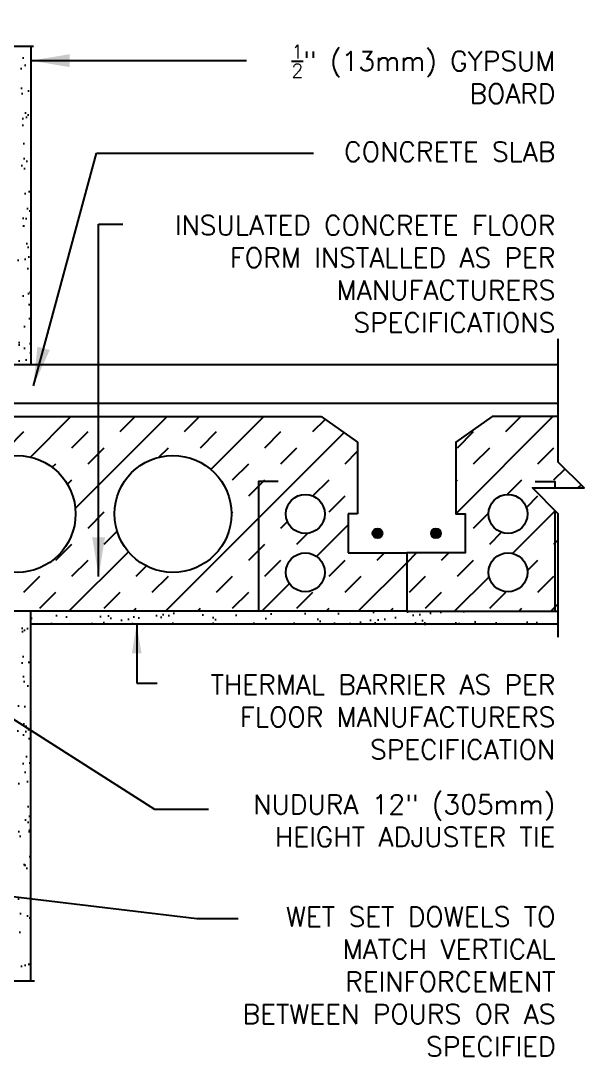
# Model space of a CAD drawing. Header units: inches. Extents: x 192.3 to 286, y 26.4 to 95.7.
# Drawn here: x 264.3 to 286, y 55.82 to 95.72 of the extents above; entities that cross this region are included whole.
import ezdxf

# ---------------------------------------------------------------- set-up
doc = ezdxf.new("R2010")
doc.units = ezdxf.units.IN
doc.header["$LTSCALE"] = 0.5
doc.header["$MEASUREMENT"] = 0
for name, color, linetype in [('HATCH', 12, 'Continuous'), ('line25', 2, 'Continuous'), ('LINE3', 3, 'Continuous'), ('LINE9', 9, 'Continuous'), ('TEXT', 4, 'Continuous')]:
    doc.layers.add(name, color=color, linetype=linetype)
doc.styles.add('DIM', font='romans.shx', dxfattribs={"width": 0.7})
doc.styles.add('ROMANS', font='romans.shx', dxfattribs={"height": 0.75})
doc.styles.get("Standard").update_dxf_attribs({"font": 'romans.shx', "height": 0.75})
doc.linetypes.add('STEEL', pattern='A,0.5,-0.2,["X",Standard,S=0.1,R=0,X=-0.1,Y=-0.05],-0.1', length=0.8)
doc.dimstyles.new('ext_12', dxfattribs={"dimscale": 12, "dimtxt": 0.09375, "dimasz": 0.09375, "dimexe": 0.09375, "dimexo": 0.0625, "dimgap": 0.0625, "dimtad": 1, "dimdec": 1, "dimzin": 3, "dimdsep": 46, "dimlunit": 4, "dimtxsty": 'DIM', "dimcen": 0.09, "dimdle": 0.09375, "dimclrt": 4, "dimadec": 0, "dimazin": 0, "dimtfac": 1, "dimtdec": 1, "dimtmove": 2, "dimatfit": 3, "dimfxl": 1, "dimfrac": 2, "dimtolj": 1, "dimtzin": 0, "dimarcsym": 0})
doc.dimstyles.new('ext_8', dxfattribs={"dimscale": 8, "dimtxt": 0.09375, "dimasz": 0.09375, "dimexe": 0.09375, "dimexo": 0.0625, "dimgap": 0.0625, "dimtad": 1, "dimdec": 1, "dimzin": 3, "dimdsep": 46, "dimlunit": 4, "dimtxsty": 'DIM', "dimcen": 0.09, "dimdle": 0.09375, "dimclrt": 4, "dimadec": 0, "dimazin": 0, "dimtfac": 1, "dimtdec": 1, "dimtmove": 2, "dimatfit": 3, "dimfxl": 1, "dimfrac": 2, "dimtolj": 1, "dimtzin": 0, "dimarcsym": 0})
pattern_1 = [(37.5, (66.4248, -59.9441), (-0.0314967, 0.963412), [0, -0.76, 0, -0.85, 0, -0.8125]), (7.5, (66.4248, -59.9441), (0.8848884, 1.411073), [0, -0.41, 0, -0.685, 0, -0.2625]), (327.5, (65.8098, -59.9441), (1.557071, 0.0028295), [0, -0.25, 0, -0.9, 0, -1.175]), (317.5, (65.8098, -59.9441), (1.503063, 0.438838), [0, -0.125, 0, -0.59, 0, -0.675])]

msp = doc.modelspace()

# ---------------------------------------------------------------- hatches: boundary and pattern name
at = {"layer": 'HATCH'}
h = msp.add_hatch(dxfattribs=at)
h.set_pattern_fill('AR-SAND', color=256, scale=0.5, style=0)
h.set_pattern_definition(pattern_1)
h.paths.add_polyline_path([(264.683, 94.716), (264.183, 94.716), (264.183, 85.716), (264.183, 82.466), (264.683, 82.466)])
h = msp.add_hatch(dxfattribs=at)
h.set_pattern_fill('AR-SAND', color=256, scale=0.5, style=0)
h.set_pattern_definition(pattern_1)
h.paths.add_polyline_path([(264.683, 72.966), (264.183, 72.966), (264.183, 67.716), (264.183, 58.716), (264.683, 58.716)])
h = msp.add_hatch(dxfattribs=at)
h.set_pattern_fill('AR-SAND', color=256, scale=0.5, style=0)
h.set_pattern_definition([(37.5, (61.6214, -1.1726), (-0.0314967, 0.963412), [0, -0.76, 0, -0.85, 0, -0.8125]), (7.5, (61.6214, -1.1726), (0.8848884, 1.411073), [0, -0.41, 0, -0.685, 0, -0.2625]), (327.5, (61.0064, -1.1726), (1.557071, 0.0028295), [0, -0.25, 0, -0.9, 0, -1.175]), (317.5, (61.0064, -1.1726), (1.503063, 0.438838), [0, -0.125, 0, -0.59, 0, -0.675])])
h.paths.add_polyline_path([(264.683, 72.966), (264.683, 72.466), (285, 72.466), (285, 72.966), (279.161, 72.966)])
at = {"layer": 'LINE3'}
for points in [[(278.223, 75.966, 1), (277.848, 75.966, 1)], [(280.473, 75.966, 1), (280.098, 75.966, 1)]]:
    msp.add_hatch(color=256, dxfattribs=at).paths.add_polyline_path(points)

# ---------------------------------------------------------------- linework, layer by layer
at = {"layer": 'HATCH'}
for p, q in [((264.673, 78.907), (266.232, 80.466)), ((266.401, 76.923), (269.944, 80.466)), ((268.127, 79.886), (268.706, 80.466)), ((270.602, 79.886), (271.181, 80.466)), ((271.619, 78.429), (273.656, 80.466)), ((275.552, 79.886), (276.022, 80.356)), ((281.051, 76.723), (284.793, 80.466)), ((282.976, 79.886), (283.556, 80.466)), ((263.796, 79.268), (264.415, 79.886)), ((266.271, 79.268), (266.89, 79.886)), ((269.868, 72.966), (276.747, 79.845)), ((271.221, 79.268), (271.839, 79.886)), ((273.695, 79.268), (274.314, 79.886)), ((281.12, 79.268), (281.739, 79.886)), ((266.89, 78.649), (267.508, 79.268)), ((269.614, 78.898), (269.983, 79.268)), ((274.314, 78.649), (274.933, 79.268)), ((276.789, 78.649), (277.271, 79.131)), ((281.739, 78.649), (282.358, 79.268)), ((284.214, 78.649), (284.832, 79.268)), ((265.515, 78.512), (265.652, 78.649)), ((272.458, 78.03), (273.077, 78.649)), ((284.832, 78.03), (285.259, 78.457)), ((266.099, 77.858), (266.271, 78.03)), ((273.077, 77.411), (273.695, 78.03)), ((275.552, 77.411), (276.17, 78.03)), ((281.051, 77.961), (281.12, 78.03)), ((283.03, 77.465), (283.595, 78.03)), ((285.755, 77.716), (285.878, 77.838)), ((276.17, 76.793), (276.789, 77.411)), ((283.77, 76.968), (284.214, 77.411)), ((266.89, 76.174), (267.508, 76.793)), ((272.411, 76.745), (272.458, 76.793)), ((281.739, 76.174), (282.315, 76.75)), ((283.235, 75.196), (284.878, 76.838)), ((274.314, 76.174), (274.566, 76.426)), ((275.692, 75.077), (276.911, 76.296)), ((267.508, 75.555), (268.01, 76.056)), ((274.933, 75.555), (275.349, 75.971)), ((277.903, 76.105), (277.903, 76.105)), ((282.358, 75.555), (282.812, 76.009)), ((265.652, 74.936), (266.271, 75.555)), ((273.077, 74.936), (273.695, 75.555)), ((284.832, 75.555), (285, 75.723)), ((266.156, 72.966), (268.448, 75.257)), ((278.026, 74.936), (278.306, 75.216)), ((279.161, 74.833), (279.543, 75.216)), ((280.501, 74.936), (280.781, 75.216)), ((266.271, 74.318), (266.89, 74.936)), ((268.746, 74.318), (269.139, 74.711)), ((273.695, 74.318), (274.314, 74.936)), ((276.17, 74.318), (276.789, 74.936)), ((277.293, 72.966), (279.161, 74.833)), ((281.12, 74.318), (281.739, 74.936)), ((283.811, 74.534), (284.214, 74.936)), ((264.415, 73.699), (265.033, 74.318)), ((269.364, 73.699), (269.983, 74.318)), ((271.839, 73.699), (272.458, 74.318)), ((276.789, 73.699), (277.408, 74.318)), ((279.264, 73.699), (279.883, 74.318)), ((281.005, 72.966), (282.334, 74.294)), ((284.214, 73.699), (284.832, 74.318)), ((273.581, 72.966), (274.646, 74.031)), ((265.033, 73.08), (265.652, 73.699)), ((267.508, 73.08), (268.127, 73.699)), ((272.458, 73.08), (273.077, 73.699)), ((274.933, 73.08), (275.552, 73.699)), ((279.883, 73.08), (280.501, 73.699)), ((282.358, 73.08), (282.976, 73.699)), ((268.631, 72.966), (268.746, 73.08)), ((271.106, 72.966), (271.221, 73.08)), ((276.056, 72.966), (276.17, 73.08)), ((278.531, 72.966), (278.645, 73.08)), ((283.48, 72.966), (283.595, 73.08)), ((284.718, 72.966), (285, 73.248))]:
    msp.add_line(p, q, dxfattribs=at)
at = {"layer": 'line25'}
for p, q in [((261.558, 82.466), (285, 82.466)), ((263.558, 80.466), (275.867, 80.466)), ((275.867, 80.466), (277.271, 79.476)), ((277.271, 79.476), (277.271, 76.716)), ((277.271, 76.716), (276.911, 76.716)), ((276.911, 76.716), (276.911, 75.216)), ((276.911, 75.216), (279.161, 75.216)), ((279.161, 75.216), (279.161, 72.966)), ((279.161, 72.966), (261.558, 72.966))]:
    msp.add_line(p, q, dxfattribs=at)
msp.add_lwpolyline([(285, 80.466), (282.455, 80.466), (281.051, 79.476), (281.051, 76.716), (281.411, 76.716), (281.411, 75.216), (279.161, 75.216), (279.161, 72.966), (285, 72.966)], dxfattribs=at)
at = {"layer": 'LINE3', "linetype": 'STEEL'}
msp.add_line((285, 80.966), (263.558, 80.966), dxfattribs=at)
at = {"layer": 'LINE3'}
for centre in [(278.036, 75.966), (280.286, 75.966)]:
    msp.add_circle(centre, 0.188, dxfattribs=at)
at = {"layer": 'LINE9'}
for p, q in [((264.683, 94.716), (264.683, 82.466)), ((264.683, 58.716), (264.683, 72.966)), ((285, 72.466), (264.683, 72.466)), ((264.834, 58.716), (256.761, 58.716))]:
    msp.add_line(p, q, dxfattribs=at)
for points in [[(264.794, 94.716), (256.433, 94.716), (255.433, 95.716), (255.433, 93.716), (254.433, 94.716), (246.071, 94.716)], [(285, 71.966), (285, 76.716), (284, 77.716), (286, 77.716), (285, 78.716), (285, 83.466)], [(274.209, 77.966), (273.459, 77.966), (273.459, 72.966)], [(284.112, 77.966), (284.862, 77.966), (284.862, 77.716)], [(284.862, 76.853), (284.862, 72.966)]]:
    msp.add_lwpolyline(points, dxfattribs=at)
for centre, radius in [((264.161, 76.716), 2.25), ((270.161, 76.716), 2.25), ((275.258, 76.716), 0.75), ((283.064, 76.716), 0.75), ((275.258, 74.466), 0.75), ((283.064, 74.466), 0.75)]:
    msp.add_circle(centre, radius, dxfattribs=at)

# ---------------------------------------------------------------- texts
at = {"layer": 'TEXT', "char_height": 0.75, "attachment_point": 6, "style": 'ROMANS'}
for s, insert, width in [('\\A1; {\\H0.7x;\\S1/2;}" (13mm) GYPSUM BOARD', (284.885, 93.66), 12.17415), ('\\A1;CONCRETE SLAB', (284.885, 90.668), 12.17415), ('INSULATED CONCRETE FLOOR FORM INSTALLED AS PER MANUFACTURERS SPECIFICATIONS', (284.885, 85.963), 17.62644), ('THERMAL BARRIER AS PER FLOOR MANUFACTURERS SPECIFICATION', (284.885, 68.891), 17.24655), ('NUDURA 12" (305mm) HEIGHT ADJUSTER TIE', (284.885, 64.9), 13.95837), ('WET SET DOWELS TO MATCH VERTICAL REINFORCEMENT BETWEEN POURS OR AS SPECIFIED', (284.892, 58.699), 13.18701)]:
    msp.add_mtext(s, dxfattribs=dict(at, insert=insert, width=width))

# ---------------------------------------------------------------- leaders
at = {"layer": 'TEXT'}
for points, dimstyle, override in [([(264.68, 94.177), (270.1, 94.177), (272.998, 94.177)], 'ext_8', {"dimasz": 0.1875, "dimtad": 0}), ([(264.785, 81.647), (267.221, 90.611), (275.576, 90.611)], 'ext_8', {"dimasz": 0.1875, "dimtad": 0}), ([(267.299, 74.311), (267.299, 87.884), (268.233, 87.884)], 'ext_8', {"dimasz": 0.1875, "dimtad": 0}), ([(268.764, 72.469), (268.764, 70.196), (269.55, 70.196)], 'ext_12', {"dimgap": 0.0625, "dimtad": 0}), ([(261.193, 70.611), (269.448, 65.339), (271.528, 65.339)], 'ext_8', {"dimasz": 0.1875, "dimtad": 0}), ([(253.233, 63.258), (271.075, 61.137), (272.677, 61.137)], 'ext_8', {"dimasz": 0.1875, "dimtad": 0})]:
    msp.add_leader(points, dimstyle=dimstyle, override=override, dxfattribs=at)

doc.saveas('drawing.dxf')
